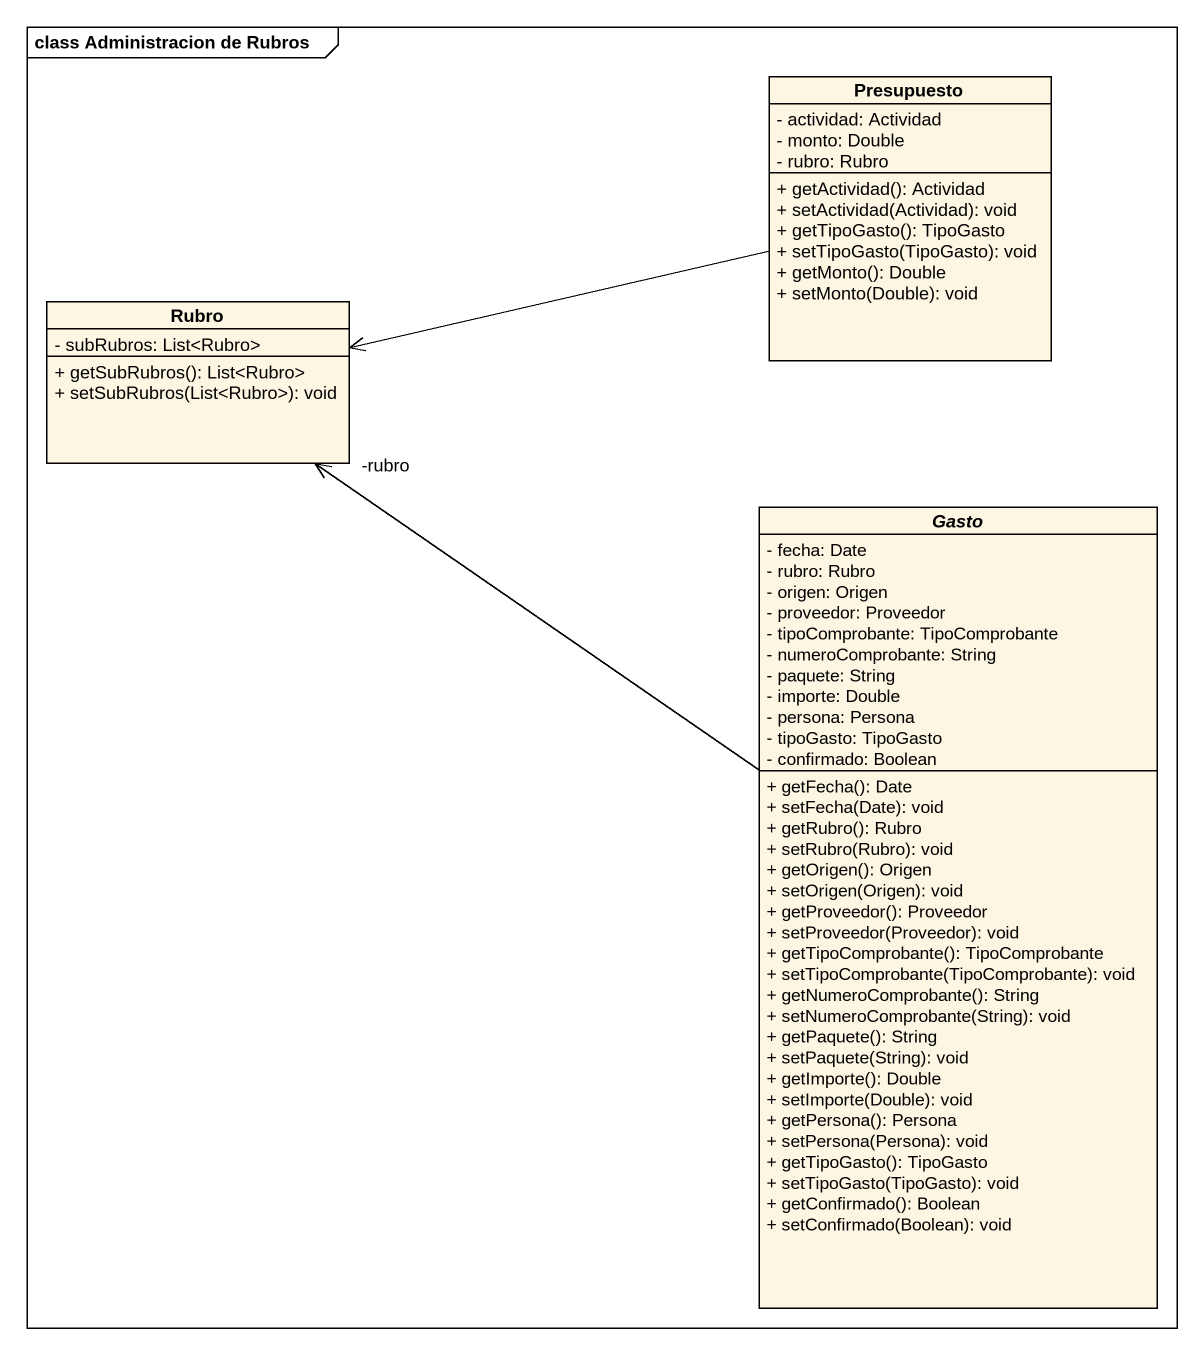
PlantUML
@startuml
mainframe class Administracion de Rubros
hide circle
hide empty members
skinparam classAttributeIconSize 0
class Presupuesto {
  - actividad: Actividad
  - monto: Double
  - rubro: Rubro
  + getActividad(): Actividad
  + setActividad(Actividad): void
  + getTipoGasto(): TipoGasto
  + setTipoGasto(TipoGasto): void
  + getMonto(): Double
  + setMonto(Double): void
}
class Rubro {
  - subRubros: List<Rubro>
  + getSubRubros(): List<Rubro>
  + setSubRubros(List<Rubro>): void
}
abstract class Gasto {
  - fecha: Date
  - rubro: Rubro
  - origen: Origen
  - proveedor: Proveedor
  - tipoComprobante: TipoComprobante
  - numeroComprobante: String
  - paquete: String
  - importe: Double
  - persona: Persona
  - tipoGasto: TipoGasto
  - confirmado: Boolean
  + getFecha(): Date
  + setFecha(Date): void
  + getRubro(): Rubro
  + setRubro(Rubro): void
  + getOrigen(): Origen
  + setOrigen(Origen): void
  + getProveedor(): Proveedor
  + setProveedor(Proveedor): void
  + getTipoComprobante(): TipoComprobante
  + setTipoComprobante(TipoComprobante): void
  + getNumeroComprobante(): String
  + setNumeroComprobante(String): void
  + getPaquete(): String
  + setPaquete(String): void
  + getImporte(): Double
  + setImporte(Double): void
  + getPersona(): Persona
  + setPersona(Persona): void
  + getTipoGasto(): TipoGasto
  + setTipoGasto(TipoGasto): void
  + getConfirmado(): Boolean
  + setConfirmado(Boolean): void
}
Presupuesto -left-> Rubro
Gasto -up-> "-rubro" Rubro
@enduml
